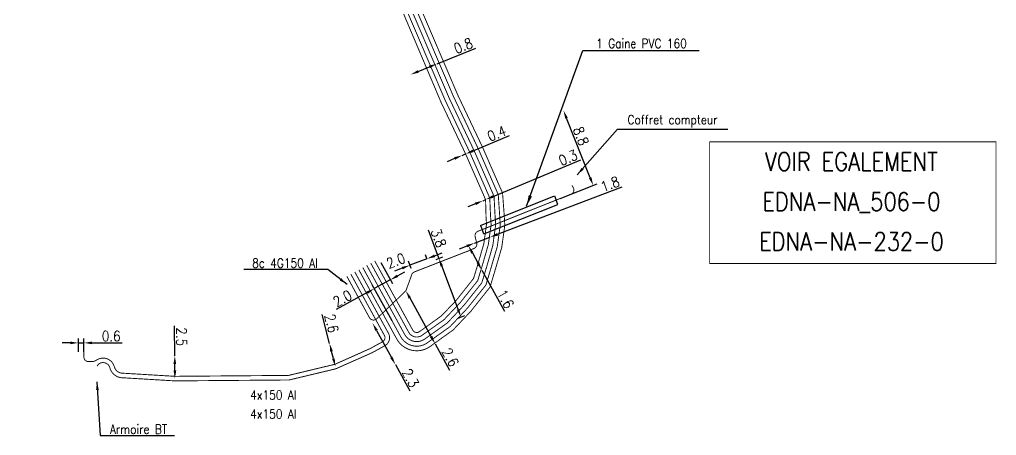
# Model space of a CAD drawing. Header units: millimetres. Extents: x 184994 to 186004, y 128000 to 129009.
# Drawn here: x 185568.1 to 185675.2, y 128072.6 to 128118.2 of the extents above; entities that cross this region are included whole.
import ezdxf
from ezdxf.enums import TextEntityAlignment as Align

# ---------------------------------------------------------------- set-up
doc = ezdxf.new("R2010")
doc.units = ezdxf.units.MM
doc.header["$PDMODE"] = 34
doc.linetypes.add('B_ST_Al', pattern=[2000, 1000, 1000])
doc.layers.get('Defpoints').update_dxf_attribs({"linetype": 'CONTINUOUS'})
for name, color, linetype in [('B_100', 3, 'CONTINUOUS'), ('B_110', 1, 'CONTINUOUS'), ('B_400', 7, 'CONTINUOUS'), ('B_930', 7, 'CONTINUOUS')]:
    doc.layers.add(name, color=color, linetype=linetype)
doc.styles.get("Standard").update_dxf_attribs({"font": 'romans.shx', "width": 0.85})
doc.dimstyles.get("Standard").update_dxf_attribs({"dimtxt": 1.5, "dimasz": 1.2, "dimexe": 0.625, "dimexo": 0.625, "dimgap": 0.25, "dimtad": 1, "dimdec": 1, "dimzin": 0, "dimdsep": 46, "dimtxsty": 'Standard', "dimcen": -0.5, "dimadec": 0, "dimazin": 0, "dimtfac": 1, "dimtdec": 1, "dimtmove": 0, "dimatfit": 3, "dimfxl": 0, "dimtolj": 1, "dimtzin": 0, "dimarcsym": 0})

# ---------------------------------------------------------------- blocks, each defined once
blk = doc.blocks.new('*D219')
at = {"layer": 'B_110', "color": 0, "linetype": 'Continuous', "lineweight": -2, "transparency": 16777216}
for p, q in [((185620.02, 128098.81), (185629.61, 128102.82)), ((185618.08, 128098.01), (185617.25, 128097.66)), ((185618.91, 128098.35), (185619.19, 128098.47))]:
    blk.add_line(p, q, dxfattribs=at)
at = {"layer": 'B_110', "color": 0, "linetype": 'Continuous', "transparency": 16777216}
for points in [[(185619.96, 128098.95), (185620.07, 128098.68), (185619.19, 128098.47)], [(185618.02, 128098.14), (185618.14, 128097.87), (185618.91, 128098.35)]]:
    blk.add_solid(points, dxfattribs=at)
at = {"layer": 'Defpoints', "color": 0, "linetype": 'Continuous', "transparency": 16777216}
for p in [(185618.91, 128098.35), (185618.91, 128098.35), (185619.19, 128098.47)]:
    blk.add_point(p, dxfattribs=at)
at = {"layer": 'B_110', "color": 0, "linetype": 'Continuous', "transparency": 16777216, "insert": (185628.23, 128103.05), "char_height": 1.125, "attachment_point": 5, "rotation": 22.6594}
blk.add_mtext('\\A1;0.3', dxfattribs=at)
blk = doc.blocks.new('*D220')
at = {"layer": 'B_110', "color": 0, "linetype": 'Continuous', "lineweight": -2, "transparency": 16777216}
for p, q in [((185617.83, 128103.81), (185621.83, 128105.47)), ((185616.63, 128103.31), (185617, 128103.47)), ((185615.8, 128102.97), (185614.97, 128102.62))]:
    blk.add_line(p, q, dxfattribs=at)
at = {"layer": 'B_110', "color": 0, "linetype": 'Continuous', "transparency": 16777216}
for points in [[(185615.74, 128103.11), (185615.86, 128102.83), (185616.63, 128103.31)], [(185617.77, 128103.95), (185617.89, 128103.67), (185617, 128103.47)]]:
    blk.add_solid(points, dxfattribs=at)
at = {"layer": 'Defpoints', "color": 0, "linetype": 'Continuous', "transparency": 16777216}
for p in [(185616.63, 128103.31), (185616.63, 128103.31), (185617, 128103.47)]:
    blk.add_point(p, dxfattribs=at)
at = {"layer": 'B_110', "color": 0, "linetype": 'Continuous', "transparency": 16777216, "insert": (185620.42, 128105.7), "char_height": 1.125, "attachment_point": 5, "rotation": 22.5673}
blk.add_mtext('\\A1;0.4', dxfattribs=at)
blk = doc.blocks.new('*D109')
at = {"layer": 'B_110', "color": 0, "linetype": 'Continuous', "lineweight": -2, "transparency": 16777216}
for p, q in [((185620.5, 128094.67), (185634.14, 128099.87)), ((185617.98, 128093.7), (185619.66, 128094.34)), ((185617.14, 128093.38), (185616.3, 128093.06))]:
    blk.add_line(p, q, dxfattribs=at)
at = {"layer": 'B_110', "color": 0, "linetype": 'Continuous', "transparency": 16777216}
for points in [[(185620.45, 128094.81), (185620.56, 128094.53), (185619.66, 128094.34)], [(185617.09, 128093.52), (185617.19, 128093.24), (185617.98, 128093.7)]]:
    blk.add_solid(points, dxfattribs=at)
at = {"layer": 'Defpoints', "color": 0, "linetype": 'Continuous', "transparency": 16777216}
for p in [(185617.98, 128093.7), (185617.98, 128093.7), (185619.66, 128094.34)]:
    blk.add_point(p, dxfattribs=at)
at = {"layer": 'B_110', "color": 0, "linetype": 'Continuous', "transparency": 16777216, "insert": (185632.83, 128100.17), "char_height": 1.125, "attachment_point": 5, "rotation": 20.8928}
blk.add_mtext('\\A1;1.8', dxfattribs=at)
blk = doc.blocks.new('*D110')
at = {"layer": 'B_110', "color": 0, "linetype": 'Continuous', "lineweight": -2, "transparency": 16777216}
for p, q in [((185613.61, 128092.31), (185614.45, 128092.63)), ((185611.04, 128090.91), (185610.74, 128091.72)), ((185612.77, 128091.99), (185610.9, 128091.28)), ((185612.76, 128092.03), (185612.61, 128092.43)), ((185610.06, 128090.96), (185609.22, 128090.64))]:
    blk.add_line(p, q, dxfattribs=at)
at = {"layer": 'B_110', "color": 0, "linetype": 'Continuous', "transparency": 16777216}
for points in [[(185613.56, 128092.45), (185613.66, 128092.17), (185612.77, 128091.99)], [(185610.01, 128091.1), (185610.11, 128090.82), (185610.9, 128091.28)]]:
    blk.add_solid(points, dxfattribs=at)
at = {"layer": 'Defpoints', "color": 0, "linetype": 'Continuous', "transparency": 16777216}
for p in [(185612.92, 128091.59), (185610.9, 128091.28), (185611.2, 128090.47)]:
    blk.add_point(p, dxfattribs=at)
at = {"layer": 'B_110', "color": 0, "linetype": 'Continuous', "transparency": 16777216, "insert": (185609.36, 128091.77), "char_height": 1.125, "attachment_point": 5, "rotation": 20.8928}
blk.add_mtext('\\A1;2.0', dxfattribs=at)
blk = doc.blocks.new('*D111')
at = {"layer": 'B_110', "color": 0, "linetype": 'Continuous', "lineweight": -2, "transparency": 16777216}
for p, q in [((185614.07, 128092.04), (185612.92, 128095.11)), ((185613.77, 128091.92), (185614.51, 128092.2)), ((185616.17, 128086.46), (185614.39, 128091.2)), ((185616.18, 128085.5), (185616.93, 128085.78))]:
    blk.add_line(p, q, dxfattribs=at)
at = {"layer": 'B_110', "color": 0, "linetype": 'Continuous', "transparency": 16777216}
for points in [[(185614.53, 128091.25), (185614.25, 128091.14), (185614.07, 128092.04)], [(185616.31, 128086.51), (185616.03, 128086.41), (185616.49, 128085.62)]]:
    blk.add_solid(points, dxfattribs=at)
at = {"layer": 'Defpoints', "color": 0, "linetype": 'Continuous', "transparency": 16777216}
for p in [(185613.33, 128091.76), (185614.07, 128092.04), (185615.74, 128085.34)]:
    blk.add_point(p, dxfattribs=at)
at = {"layer": 'B_110', "color": 0, "linetype": 'Continuous', "transparency": 16777216, "insert": (185614.04, 128094.26), "char_height": 1.125, "attachment_point": 5, "rotation": 290.6101}
blk.add_mtext('\\A1;3.8', dxfattribs=at)
blk = doc.blocks.new('*D112')
at = {"layer": 'B_110', "color": 0, "linetype": 'Continuous', "lineweight": -2, "transparency": 16777216}
for p, q in [((185607.71, 128091.58), (185608.98, 128089.27)), ((185609.54, 128090.12), (185610.33, 128090.55)), ((185608.75, 128089.68), (185607, 128088.72)), ((185606.21, 128088.28), (185602.83, 128086.42)), ((185608.95, 128085.19), (185606.78, 128089.13))]:
    blk.add_line(p, q, dxfattribs=at)
at = {"layer": 'B_110', "color": 0, "linetype": 'Continuous', "transparency": 16777216}
for points in [[(185609.47, 128090.25), (185609.61, 128089.99), (185608.75, 128089.68)], [(185606.14, 128088.41), (185606.29, 128088.15), (185607, 128088.72)]]:
    blk.add_solid(points, dxfattribs=at)
at = {"layer": 'Defpoints', "color": 0, "linetype": 'Continuous', "transparency": 16777216}
for p in [(185607.48, 128091.99), (185608.75, 128089.68), (185609.17, 128084.78)]:
    blk.add_point(p, dxfattribs=at)
at = {"layer": 'B_110', "color": 0, "linetype": 'Continuous', "transparency": 16777216, "insert": (185603.51, 128087.65), "char_height": 1.125, "attachment_point": 5, "rotation": 28.8715}
blk.add_mtext('\\A1;2.0', dxfattribs=at)
blk = doc.blocks.new('*D113')
at = {"layer": 'B_110', "color": 0, "linetype": 'Continuous', "lineweight": -2, "transparency": 16777216}
for p, q in [((185613.88, 128113.34), (185618.14, 128115.06)), ((185611.81, 128112.5), (185613.05, 128113))]:
    blk.add_line(p, q, dxfattribs=at)
at = {"layer": 'B_110', "color": 0, "linetype": 'Continuous', "transparency": 16777216}
for points in [[(185612.99, 128113.14), (185613.1, 128112.86), (185613.88, 128113.34)], [(185611.76, 128112.64), (185611.87, 128112.36), (185610.98, 128112.16)]]:
    blk.add_solid(points, dxfattribs=at)
at = {"layer": 'Defpoints', "color": 0, "linetype": 'Continuous', "transparency": 16777216}
for p in [(185613.88, 128113.34), (185610.98, 128112.16), (185610.98, 128112.16)]:
    blk.add_point(p, dxfattribs=at)
at = {"layer": 'B_110', "color": 0, "linetype": 'Continuous', "transparency": 16777216, "insert": (185616.75, 128115.31), "char_height": 1.125, "attachment_point": 5, "rotation": 22.0386}
blk.add_mtext('\\A1;0.8', dxfattribs=at)
blk = doc.blocks.new('*D374')
at = {"layer": 'B_100', "color": 0, "linetype": 'Continuous', "lineweight": -2, "transparency": 16777216}
for p, q in [((185585.14, 128081.37), (185585.12, 128084.65)), ((185585.15, 128079.77), (185585.14, 128080.47))]:
    blk.add_line(p, q, dxfattribs=at)
at = {"layer": 'B_100', "color": 0, "linetype": 'Continuous', "transparency": 16777216}
for points in [[(185585.29, 128080.47), (185584.99, 128080.47), (185585.14, 128081.37)], [(185585.3, 128079.77), (185585, 128079.77), (185585.15, 128078.87)]]:
    blk.add_solid(points, dxfattribs=at)
at = {"layer": 'Defpoints', "color": 0, "linetype": 'Continuous', "transparency": 16777216}
for p in [(185585.14, 128081.37), (185585.14, 128081.37), (185585.15, 128078.87)]:
    blk.add_point(p, dxfattribs=at)
at = {"layer": 'B_100', "color": 0, "linetype": 'Continuous', "transparency": 16777216, "insert": (185585.88, 128083.46), "char_height": 1.125, "attachment_point": 5, "rotation": 270.347}
blk.add_mtext('\\A1;2.5', dxfattribs=at)
blk = doc.blocks.new('*D375')
at = {"layer": 'B_100', "color": 0, "linetype": 'Continuous', "lineweight": -2, "transparency": 16777216}
for p, q in [((185574.58, 128081.81), (185574.58, 128083.25)), ((185575.18, 128081.81), (185575.18, 128083.25)), ((185573.68, 128082.78), (185572.78, 128082.78)), ((185574.58, 128082.78), (185575.18, 128082.78)), ((185576.08, 128082.78), (185579.36, 128082.78))]:
    blk.add_line(p, q, dxfattribs=at)
at = {"layer": 'B_100', "color": 0, "linetype": 'Continuous', "transparency": 16777216}
for points in [[(185573.68, 128082.93), (185573.68, 128082.63), (185574.58, 128082.78)], [(185576.08, 128082.93), (185576.08, 128082.63), (185575.18, 128082.78)]]:
    blk.add_solid(points, dxfattribs=at)
at = {"layer": 'Defpoints', "color": 0, "linetype": 'Continuous', "transparency": 16777216}
for p in [(185574.58, 128082.78), (185574.58, 128081.35), (185575.18, 128081.34)]:
    blk.add_point(p, dxfattribs=at)
at = {"layer": 'B_100', "color": 0, "linetype": 'Continuous', "transparency": 16777216, "insert": (185578.17, 128083.53), "char_height": 1.125, "attachment_point": 5, "rotation": 359.9793}
blk.add_mtext('\\A1;0.6', dxfattribs=at)
blk = doc.blocks.new('*D530')
at = {"layer": 'B_110', "color": 0, "linetype": 'Continuous', "lineweight": -2, "transparency": 16777216}
for p, q in [((185607.24, 128084.15), (185608.87, 128081.19)), ((185609.31, 128080.4), (185610.89, 128077.53))]:
    blk.add_line(p, q, dxfattribs=at)
at = {"layer": 'B_110', "color": 0, "linetype": 'Continuous', "transparency": 16777216}
for points in [[(185607.37, 128084.22), (185607.11, 128084.08), (185606.81, 128084.94)], [(185609, 128081.26), (185608.74, 128081.12), (185609.31, 128080.4)]]:
    blk.add_solid(points, dxfattribs=at)
at = {"layer": 'Defpoints', "color": 0, "linetype": 'Continuous', "transparency": 16777216}
for p in [(185606.81, 128084.94), (185609.31, 128080.4), (185609.31, 128080.4)]:
    blk.add_point(p, dxfattribs=at)
at = {"layer": 'B_110', "color": 0, "linetype": 'Continuous', "transparency": 16777216, "insert": (185610.97, 128078.93), "char_height": 1.125, "attachment_point": 5, "rotation": 298.8715}
blk.add_mtext('\\A1;2.3', dxfattribs=at)
blk = doc.blocks.new('*D531')
at = {"layer": 'B_110', "color": 0, "linetype": 'Continuous', "lineweight": -2, "transparency": 16777216}
for p, q in [((185610.89, 128087.7), (185613.23, 128083.45)), ((185613.26, 128082.44), (185613.26, 128082.44)), ((185613.67, 128082.67), (185615.25, 128079.8))]:
    blk.add_line(p, q, dxfattribs=at)
at = {"layer": 'B_110', "color": 0, "linetype": 'Continuous', "transparency": 16777216}
for points in [[(185611.02, 128087.77), (185610.76, 128087.62), (185610.46, 128088.48)], [(185613.36, 128083.53), (185613.1, 128083.38), (185613.67, 128082.67)]]:
    blk.add_solid(points, dxfattribs=at)
at = {"layer": 'Defpoints', "color": 0, "linetype": 'Continuous', "transparency": 16777216}
for p in [(185610.46, 128088.48), (185613.67, 128082.67), (185613.67, 128082.67)]:
    blk.add_point(p, dxfattribs=at)
at = {"layer": 'B_110', "color": 0, "linetype": 'Continuous', "transparency": 16777216, "insert": (185615.33, 128081.2), "char_height": 1.125, "attachment_point": 5, "rotation": 298.8721}
blk.add_mtext('\\A1;2.6', dxfattribs=at)
blk = doc.blocks.new('*D532')
at = {"layer": 'B_110', "color": 0, "linetype": 'Continuous', "lineweight": -2, "transparency": 16777216}
for p, q in [((185617.72, 128093.65), (185617.72, 128093.65)), ((185617.74, 128092.63), (185618.34, 128091.54)), ((185618.78, 128090.75), (185621.27, 128086.24)), ((185619.19, 128090.97), (185619.19, 128090.97))]:
    blk.add_line(p, q, dxfattribs=at)
at = {"layer": 'B_110', "color": 0, "linetype": 'Continuous', "transparency": 16777216}
for points in [[(185617.87, 128092.7), (185617.61, 128092.56), (185617.31, 128093.42)], [(185618.48, 128091.61), (185618.21, 128091.46), (185618.78, 128090.75)]]:
    blk.add_solid(points, dxfattribs=at)
at = {"layer": 'Defpoints', "color": 0, "linetype": 'Continuous', "transparency": 16777216}
for p in [(185617.31, 128093.42), (185618.78, 128090.75), (185618.78, 128090.75)]:
    blk.add_point(p, dxfattribs=at)
at = {"layer": 'B_110', "color": 0, "linetype": 'Continuous', "transparency": 16777216, "insert": (185621.38, 128087.58), "char_height": 1.125, "attachment_point": 5, "rotation": 298.8654}
blk.add_mtext('\\A1;1.6', dxfattribs=at)
blk = doc.blocks.new('*D533')
at = {"layer": 'B_110', "color": 0, "linetype": 'Continuous', "lineweight": -2, "transparency": 16777216}
for p, q in [((185630.65, 128100.87), (185628.06, 128107.37)), ((185627.35, 128098.58), (185631.42, 128100.21))]:
    blk.add_line(p, q, dxfattribs=at)
at = {"layer": 'B_110', "color": 0, "linetype": 'Continuous', "transparency": 16777216}
for points in [[(185628.2, 128107.43), (185627.92, 128107.32), (185627.73, 128108.21)], [(185630.79, 128100.92), (185630.51, 128100.81), (185630.98, 128100.03)]]:
    blk.add_solid(points, dxfattribs=at)
at = {"layer": 'Defpoints', "color": 0, "linetype": 'Continuous', "transparency": 16777216}
for p in [(185627.73, 128108.21), (185627.73, 128108.21), (185626.91, 128098.41)]:
    blk.add_point(p, dxfattribs=at)
at = {"layer": 'B_110', "color": 0, "linetype": 'Continuous', "transparency": 16777216, "insert": (185629.64, 128105.42), "char_height": 1.125, "attachment_point": 5, "rotation": 291.7197}
blk.add_mtext('\\A1;8.8', dxfattribs=at)
blk = doc.blocks.new('*D626')
at = {"layer": 'B_100', "color": 0, "linetype": 'Continuous', "lineweight": -2, "transparency": 16777216}
for p, q in [((185602.1, 128082.71), (185601.3, 128085.89)), ((185602.51, 128081.07), (185602.32, 128081.84))]:
    blk.add_line(p, q, dxfattribs=at)
at = {"layer": 'B_100', "color": 0, "linetype": 'Continuous', "transparency": 16777216}
for points in [[(185602.46, 128081.88), (185602.17, 128081.81), (185602.1, 128082.71)], [(185602.66, 128081.1), (185602.37, 128081.03), (185602.73, 128080.19)]]:
    blk.add_solid(points, dxfattribs=at)
at = {"layer": 'Defpoints', "color": 0, "linetype": 'Continuous', "transparency": 16777216}
for p in [(185602.1, 128082.71), (185602.1, 128082.71), (185602.73, 128080.19)]:
    blk.add_point(p, dxfattribs=at)
at = {"layer": 'B_100', "color": 0, "linetype": 'Continuous', "transparency": 16777216, "insert": (185602.32, 128084.92), "char_height": 1.125, "attachment_point": 5, "rotation": 284.0629}
blk.add_mtext('\\A1;2.6', dxfattribs=at)

msp = doc.modelspace()

# ---------------------------------------------------------------- linework, layer by layer
at = {"layer": 'B_100', "linetype": 'B_ST_Al', "const_width": 0.1, "flags": 128}
for points in [[(185595.47, 128163.09), (185590.19, 128159.17, 0.406849), (185589.97, 128157.79), (185595.11, 128150.48), (185598.19, 128146.27), (185598.73, 128145.38), (185599.07, 128144.84), (185599.89, 128143.38), (185600.6, 128141.87), (185605.23, 128130.55), (185614.3, 128109.15), (185617, 128103.47), (185619.19, 128098.47), (185619.24, 128096.64), (185619.24, 128096.64), (185619.29, 128095.75), (185619, 128093.64), (185618.31, 128091.26), (185617.87, 128089.83), (185617.87, 128089.83), (185615.93, 128087.38), (185614.32, 128085.71), (185611.94, 128084.01, -0.448965), (185611.21, 128084.18), (185607.05, 128091.75)], [(185604.43, 128090.31), (185608.11, 128083.59, -0.414034), (185607.91, 128082.91), (185606.55, 128082.16), (185602.69, 128080.44), (185597.65, 128079.23, -0.06336), (185597.53, 128079.22), (185585.16, 128079.12), (185579.66, 128079.45), (185579.39, 128079.46, -0.327947), (185578.5, 128080.2, 0.213864), (185577.83, 128080.99, 0.268455), (185576.57, 128080.9, -0.150541), (185576.01, 128080.73), (185575.68, 128080.73, -0.414257), (185575.18, 128081.23), (185575.18, 128082.36)], [(185604.86, 128090.55), (185608.55, 128083.83, -0.414214), (185608.15, 128082.47), (185606.77, 128081.71), (185602.77, 128079.94), (185597.71, 128078.73, -0.06336), (185597.59, 128078.72), (185585.15, 128078.62), (185579.63, 128078.95), (185579.36, 128078.96, -0.326209), (185578.02, 128080.07, 0.66627), (185576.61, 128080.23)]]:
    msp.add_lwpolyline(points, format="xyb", dxfattribs=at)
at = {"layer": 'B_110', "linetype": 'B_ST_Al', "flags": 128}
for points in [[(185593.92, 128201.45, 0.1, 0.1, 0), (185594.06, 128201.35, 0.1, 0.1, -0.407058), (185594.17, 128200.66, 0.1, 0.1, 0), (185593.8, 128200.12, 0.1, 0.1, 0.391944), (185593.89, 128199.45, 0.1, 0.1, 0), (185594.35, 128199.07, 0.1, 0.1, 0), (185602.1, 128192.68, 0.1, 0.1, -0.41235), (185602.17, 128191.98, 0.1, 0.1, 0), (185600.67, 128190.14, 0.1, 0.1, 0.234792), (185600.57, 128189.7, 0.1, 0.1, 0), (185600.7, 128189.17, 0.1, 0.1, -0.229505), (185600.61, 128188.74, 0.1, 0.1, 0), (185597.62, 128184.91, 0.1, 0.1, 0), (185593.57, 128180.07, 0.1, 0.1, -0.154143), (185593.32, 128179.9, 0.1, 0.1, 0), (185588.26, 128178.54, 0.1, 0.1, 0.180105), (185587.69, 128178.14, 0.1, 0.1, 0), (185582.6, 128170.62, 0.1, 0.1, 0.314756), (185582.62, 128169.48, 0.1, 0.1, 0), (185585.58, 128165.36, 0.1, 0.1, 0), (185586.58, 128163.97, 0.1, 0.1, 0.188352), (185587.79, 128163.02, 0.1, 0.1, -0.160083), (185588.87, 128162.27, 0.1, 0.1, 0), (185589.52, 128161.4, 0.1, 0.1, 0), (185589.99, 128160.75, 0.1, 0.1, 0), (185591.57, 128158.13, 0.1, 0.1, 0.017901), (185591.61, 128158.07, 0.1, 0.1, 0), (185593.95, 128154.74, 0.1, 0.1, 0), (185596.54, 128151.58, 0.1, 0.1, 0), (185600.08, 128146.56, 0.1, 0.1, 0), (185601.22, 128144.06, 0.1, 0.1, 0), (185601.97, 128142.48, 0.1, 0.1, 0), (185606.62, 128131.12, 0.1, 0.1, 0), (185609.02, 128125.31, 0.1, 0.1, 0), (185615.68, 128109.74, 0.1, 0.1, 0), (185618.39, 128104.03, 0.1, 0.1, 0), (185620.58, 128099.01, 0.1, 0.1, 0), (185620.72, 128096.96, 0.1, 0.1, 0), (185620.8, 128095.7, 0.1, 0.1, 0), (185620.47, 128093.32, 0.1, 0.1, 0), (185619.74, 128090.83, 0.1, 0.1, 0), (185619.23, 128089.12, 0.1, 0.1, 0), (185617.21, 128086.59, 0.1, 0.1, 0), (185615.31, 128084.57, 0.1, 0.1, 0), (185615.31, 128084.57, 0.1, 0.1, 0), (185612.81, 128082.79, 0.1, 0.1, -0.448965), (185609.89, 128083.46, 0.1, 0.1, 0), (185605.74, 128091.03, 0, 0, 0)], [(185606.17, 128091.27, 0.1, 0.1, 0), (185610.33, 128083.7, 0.1, 0.1, 0.448965), (185612.52, 128083.2, 0.1, 0.1, 0), (185614.98, 128084.95, 0.1, 0.1, 0), (185614.98, 128084.95, 0.1, 0.1, 0), (185616.84, 128086.92, 0.1, 0.1, 0), (185618.78, 128089.36, 0.1, 0.1, 0), (185619.27, 128090.97, 0.1, 0.1, 0), (185619.98, 128093.43, 0.1, 0.1, 0), (185620.3, 128095.72, 0.1, 0.1, 0), (185620.22, 128096.86, 0.1, 0.1, 0), (185620.12, 128098.83, 0.1, 0.1, 0), (185617.93, 128103.84, 0.1, 0.1, 0), (185615.22, 128109.54, 0.1, 0.1, 0), (185608.56, 128125.12, 0.1, 0.1, 0), (185606.16, 128130.93, 0.1, 0.1, 0), (185601.52, 128142.28, 0.1, 0.1, 0), (185600.77, 128143.84, 0.1, 0.1, 0), (185600.77, 128143.85, 0.1, 0.1, 0), (185599.64, 128146.31, 0.1, 0.1, 0), (185596.13, 128151.3, 0.1, 0.1, 0), (185593.54, 128154.45, 0.1, 0.1, 0), (185591.2, 128157.77, 0.1, 0.1, -0.022243), (185591.13, 128157.89, 0.1, 0.1, 0), (185589.63, 128160.48, 0.1, 0.1, 0), (185589.12, 128161.1, 0.1, 0.1, 0), (185588.47, 128161.97, 0.1, 0.1, 0.160083), (185587.64, 128162.55, 0.1, 0.1, -0.185991), (185586.17, 128163.69, 0.1, 0.1, 0), (185585.18, 128165.07, 0.1, 0.1, 0), (185582.33, 128169.02, 0.1, 0.1, 0.521195), (185581.51, 128169.01, 0.1, 0.1, 0), (185580.8, 128167.97, 0.1, 0.1, 0), (185577.06, 128166.1, 0.1, 0.1, 0), (185570.15, 128162.92, 0.1, 0.1, 0), (185563.76, 128161.67, 0.1, 0.1, 0), (185558.97, 128160.78, 0.1, 0.1, 0.121267), (185558.75, 128160.68, 0.1, 0.1, 0), (185551.53, 128155, 0.1, 0.1, 0), (185542.36, 128147.6, 0.1, 0.1, 0), (185539.38, 128145.86, 0.1, 0.1, 0), (185536.07, 128144.44, 0.1, 0.1, 0), (185531.65, 128143.31, 0.1, 0.1, 0), (185525.9, 128142.35, 0.1, 0.1, 0), (185525.62, 128142.31, 0.1, 0.1, 0.405363), (185525.21, 128141.75, 0.1, 0.1, 0), (185525.34, 128140.78, 0, 0, 0)]]:
    msp.add_lwpolyline(points, format="xyseb", dxfattribs=at)
at = {"layer": 'B_110', "linetype": 'B_ST_Al', "const_width": 0.1, "flags": 128}
for points in [[(185598.49, 128184.43), (185598.5, 128184.42, 0.404477), (185597.8, 128184.35), (185593.96, 128179.75, -0.154143), (185593.45, 128179.42), (185588.38, 128178.06, 0.180137), (185588.1, 128177.86), (185583.01, 128170.34, 0.314756), (185583.02, 128169.77), (185585.99, 128165.66), (185587, 128164.24, 0.191749), (185587.93, 128163.5, -0.160083), (185589.27, 128162.57), (185589.93, 128161.69), (185590.43, 128161.08), (185592, 128158.39, 0.021658), (185592.02, 128158.35), (185594.36, 128155.02), (185596.95, 128151.86), (185600.52, 128146.8), (185601.68, 128144.27), (185602.43, 128142.68), (185607.08, 128131.31), (185609.48, 128125.51), (185616.14, 128109.93), (185618.85, 128104.22), (185621.05, 128099.19), (185621.21, 128097.07), (185621.3, 128095.68), (185620.96, 128093.22), (185620.22, 128090.69), (185619.68, 128088.89), (185617.59, 128086.26), (185615.64, 128084.2), (185615.64, 128084.2), (185613.1, 128082.38, -0.448965), (185609.45, 128083.22), (185605.3, 128090.79)], [(185595.76, 128162.69), (185590.49, 128158.77, 0.406849), (185590.38, 128158.08), (185595.52, 128150.78), (185597.97, 128147.42), (185598.61, 128146.55), (185598.89, 128146.05), (185599.16, 128145.65), (185599.5, 128145.1), (185600.33, 128143.61), (185601.06, 128142.08), (185605.69, 128130.74), (185608.1, 128124.93), (185614.76, 128109.35), (185617.46, 128103.65), (185619.65, 128098.65), (185619.73, 128096.75), (185619.8, 128095.74), (185619.49, 128093.53), (185618.79, 128091.12), (185618.33, 128089.6), (185616.46, 128087.25), (185614.65, 128085.33), (185612.23, 128083.61, -0.448965), (185610.77, 128083.94), (185606.61, 128091.51)], [(185603.99, 128090.07), (185606.47, 128085.54, 0.493082), (185607.26, 128085.42), (185610.37, 128088.4, 0.115365), (185610.5, 128088.59), (185611.1, 128090.25, -0.21579), (185611.39, 128090.55), (185617.55, 128092.95), (185617.94, 128093.13, 0.365763), (185618.22, 128093.71), (185618.05, 128094.41, -0.377353), (185618.35, 128095), (185618.81, 128095.18), (185626.91, 128098.41), (185628.56, 128099.06, 0.450377), (185628.81, 128099.76), (185628.66, 128100.03)]]:
    msp.add_lwpolyline(points, format="xyb", dxfattribs=at)
at = {"layer": 'B_400', "color": 7, "linetype": 'CONTINUOUS'}
for p, q in [((185618.63, 128095.65), (185626.73, 128098.87)), ((185626.73, 128098.87), (185626.91, 128098.41)), ((185619, 128094.72), (185627.1, 128097.95)), ((185627.1, 128097.95), (185626.91, 128098.41)), ((185618.63, 128095.65), (185618.81, 128095.18)), ((185619, 128094.72), (185618.81, 128095.18))]:
    msp.add_line(p, q, dxfattribs=at)
at = {"layer": 'B_930', "const_width": 0.1}
msp.add_lwpolyline([(185643.74, 128104.8), (185675.12, 128104.8), (185675.12, 128091.48), (185643.74, 128091.48)], close=True, dxfattribs=at)

# ---------------------------------------------------------------- texts
at = {"layer": 'B_100', "linetype": 'Continuous', "width": 0.85}
for p in [(185595.94, 128077.07), (185595.94, 128074.99)]:
    msp.add_text('4x150 Al', height=1, dxfattribs=at).set_placement(p, align=Align.MIDDLE)
at = {"layer": 'B_100', "linetype": 'Continuous', "insert": (185578.04, 128072.83), "char_height": 1, "attachment_point": 7}
msp.add_mtext('Armoire BT', dxfattribs=at)
at = {"layer": 'B_110', "linetype": 'B_ST_Al', "char_height": 1}
for s, insert, attachment_point in [('Coffret compteur', (185634.74, 128106.38), 7), ('8c 4G150 Al', (185600.8, 128091.01), 9)]:
    msp.add_mtext(s, dxfattribs=dict(at, insert=insert, attachment_point=attachment_point))
at = {"layer": 'B_400', "linetype": 'Continuous', "insert": (185631.3, 128115.06), "char_height": 1, "attachment_point": 7}
msp.add_mtext('1 Gaine PVC 160', dxfattribs=at)
at = {"layer": 'B_930', "width": 0.85}
for s, p in [('VOIR EGALEMENT', (185659.28, 128101.63)), ('EDNA-NA_506-0', (185659.28, 128097.25)), ('EDNA-NA-232-0', (185659.28, 128092.88))]:
    msp.add_text(s, height=2, dxfattribs=at).set_placement(p, align=Align.CENTER)

# ---------------------------------------------------------------- dimensions: what is measured, and where the dimension line sits
at = {"layer": 'B_100', "linetype": 'Continuous'}
for base, p1, p2, angle, picture, middle in [((185602.1, 128082.71), (185602.73, 128080.19), (185602.1, 128082.71), 284.0629, '*D626', (185601.59, 128084.74)), ((185574.58, 128082.78), (185575.18, 128081.34), (185574.58, 128081.35), 359.9793, '*D375', (185578.17, 128082.78)), ((185585.14, 128081.37), (185585.15, 128078.87), (185585.14, 128081.37), 270.347, '*D374', (185585.13, 128083.46))]:
    dim = msp.add_linear_dim(base=base, p1=p1, p2=p2, angle=angle, dimstyle='Standard', override={"dimscale": 0.75}, dxfattribs=at)
    dim.commit()
    dim.dimension.update_dxf_attribs({"geometry": picture, "text_midpoint": middle, "dimtype": 160})
at = {"layer": 'B_110', "linetype": 'Continuous'}
for base, p1, p2, angle, text, override, picture, middle in [((185610.98, 128112.16), (185613.88, 128113.34), (185610.98, 128112.16), 22.0386, '0.8', {"dimscale": 0.75}, '*D113', (185617.04, 128114.62)), ((185614.07, 128092.04), (185615.74, 128085.34), (185613.33, 128091.76), 290.6101, '3.8', {"dimscale": 0.75}, '*D111', (185613.34, 128093.99)), ((185618.78, 128090.75), (185617.31, 128093.42), (185618.78, 128090.75), 118.8654, '1.6', {"dimscale": 0.75, "dimtxsty": 'Standard'}, '*D532', (185620.72, 128087.22)), ((185613.67, 128082.67), (185610.46, 128088.48), (185613.67, 128082.67), 118.8721, '2.6', {"dimscale": 0.75, "dimtxsty": 'Standard'}, '*D531', (185614.67, 128080.84)), ((185609.31, 128080.4), (185606.81, 128084.94), (185609.31, 128080.4), 118.8715, '2.3', {"dimscale": 0.75, "dimtxsty": 'Standard'}, '*D530', (185610.32, 128078.57))]:
    dim = msp.add_linear_dim(base=base, p1=p1, p2=p2, angle=angle, text=text, dimstyle='Standard', override=override, dxfattribs=at)
    dim.commit()
    dim.dimension.update_dxf_attribs({"geometry": picture, "text_midpoint": middle, "dimtype": 160})
for base, p1, p2, angle, override, picture, middle, dimtype in [((185627.73, 128108.21), (185626.91, 128098.41), (185627.73, 128108.21), 291.7197, {"dimscale": 0.75}, '*D533', (185628.95, 128105.15), 160), ((185616.63, 128103.31), (185617, 128103.47), (185616.63, 128103.31), 202.5673, {"dimscale": 0.75}, '*D220', (185620.71, 128105.01), 161), ((185618.91, 128098.35), (185619.19, 128098.47), (185618.91, 128098.35), 202.6594, {"dimscale": 0.75}, '*D219', (185628.51, 128102.36), 161), ((185617.98, 128093.7), (185619.66, 128094.34), (185617.98, 128093.7), 20.8928, {"dimscale": 0.75}, '*D109', (185633.09, 128099.47), 160), ((185610.9, 128091.28), (185612.92, 128091.59), (185611.2, 128090.47), 20.8928, {"dimscale": 0.75, "dimtmove": 2}, '*D110', (185609.36, 128091.77), 160), ((185608.75, 128089.68), (185609.17, 128084.78), (185607.48, 128091.99), 208.8715, {"dimscale": 0.75}, '*D112', (185603.88, 128086.99), 160)]:
    dim = msp.add_linear_dim(base=base, p1=p1, p2=p2, angle=angle, dimstyle='Standard', override=override, dxfattribs=at)
    dim.commit()
    dim.dimension.update_dxf_attribs({"geometry": picture, "text_midpoint": middle, "dimtype": dimtype})

# ---------------------------------------------------------------- leaders
at = {"layer": 'B_100', "linetype": 'Continuous', "annotation_type": 0, "has_hookline": 1, "hookline_direction": 0, "text_width": 7.08}
msp.add_leader([(185576.61, 128078.53), (185576.95, 128072.65), (185577.85, 128072.65)], dimstyle='Standard', override={"dimscale": 0.75}, dxfattribs=at)
at = {"layer": 'B_110', "linetype": 'B_ST_Al', "annotation_type": 0, "has_hookline": 1}
for points, hookline_direction, text_width in [([(185629.23, 128101.18), (185633.65, 128106.19), (185634.55, 128106.19)], 0, 11.01), ([(185604.01, 128089.19), (185601.89, 128090.82), (185600.99, 128090.82)], 1, 8.1)]:
    msp.add_leader(points, dimstyle='Standard', override={"dimscale": 0.75, "dimgap": 0.25, "dimtad": 1}, dxfattribs=dict(at, hookline_direction=hookline_direction, text_width=text_width))
at = {"layer": 'B_400', "linetype": 'Continuous', "annotation_type": 0, "has_hookline": 1, "hookline_direction": 0, "text_width": 11.29}
msp.add_leader([(185623.69, 128097.76), (185629.85, 128114.81), (185631.05, 128114.81)], dimstyle='Standard', override={"dimgap": 0.25, "dimtad": 1}, dxfattribs=at)

doc.saveas('drawing.dxf')
